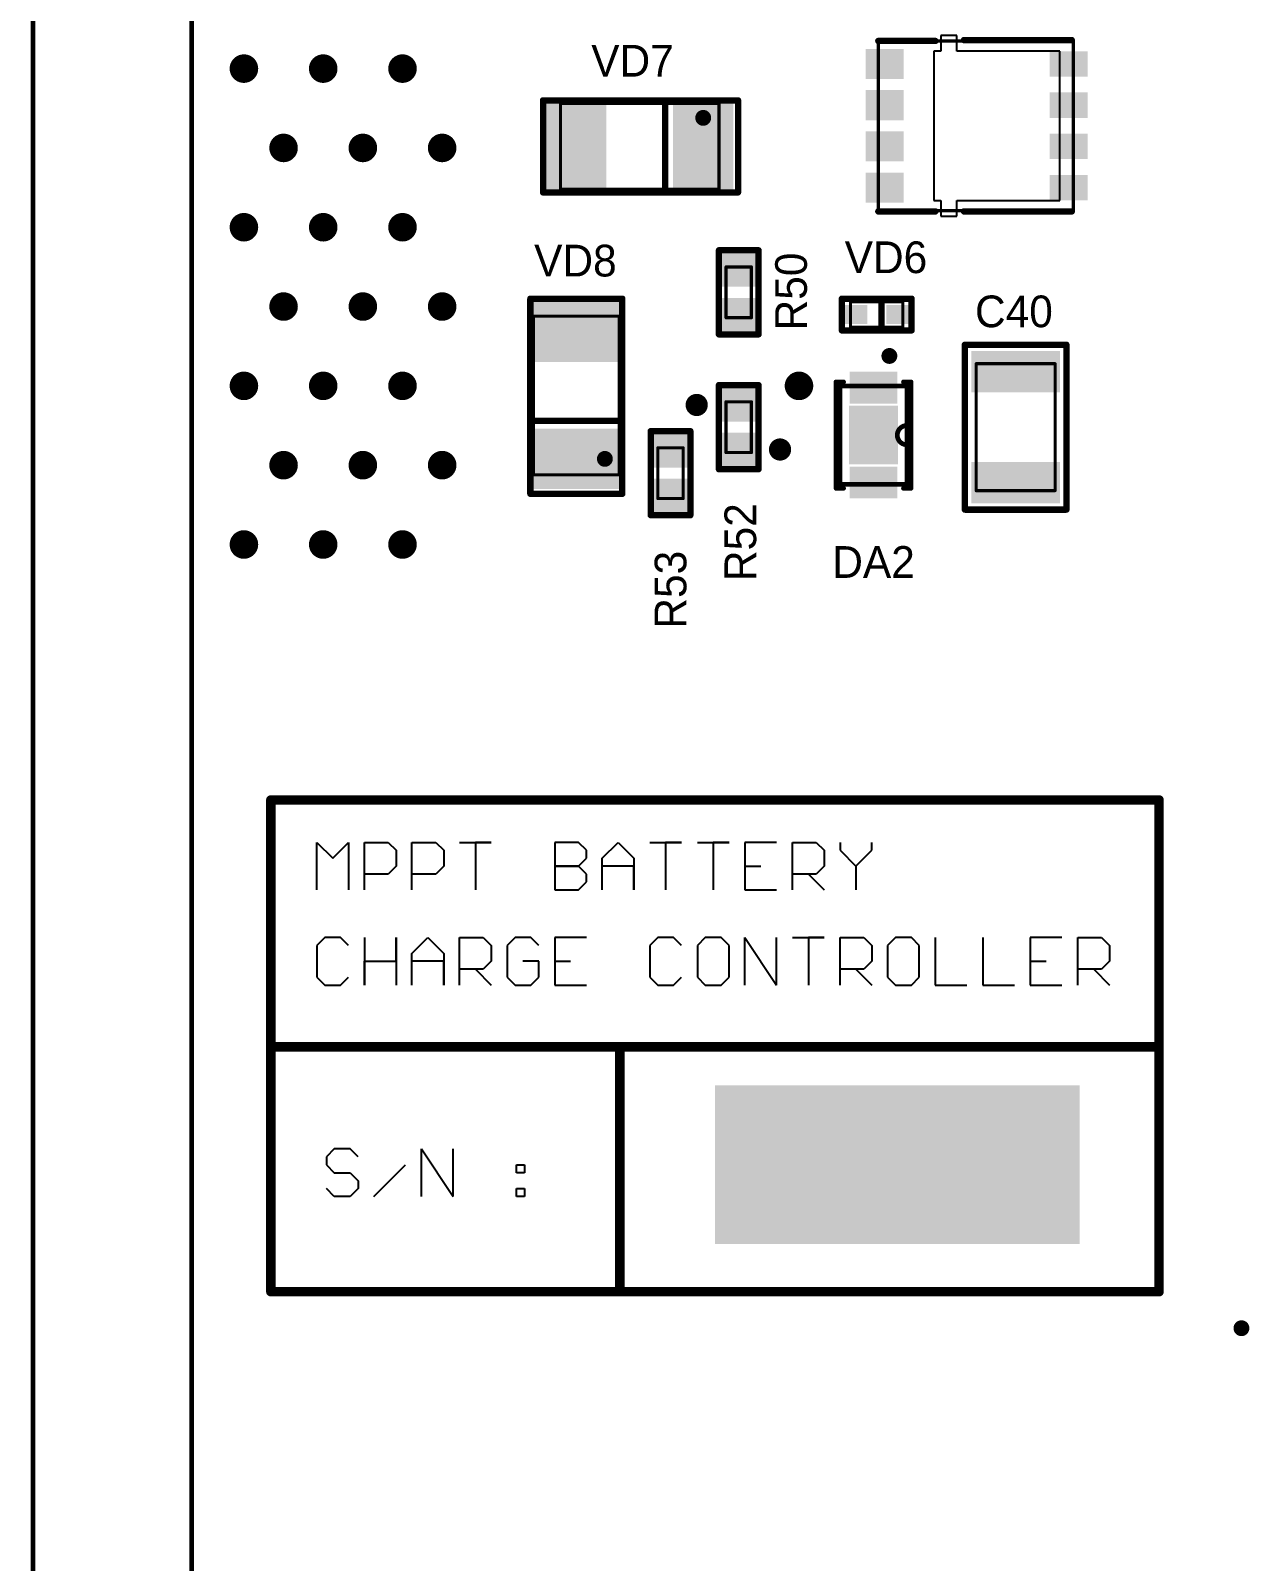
# Model space of a CAD drawing. Header units: millimetres. Extents: x 401 to 511, y 209 to 411.
# Drawn here: x 400.78 to 439.2, y 327.95 to 376.2 of the extents above; entities that cross this region are included whole.
import ezdxf

# ---------------------------------------------------------------- set-up
doc = ezdxf.new("R2010")
doc.units = ezdxf.units.MM
for name, color, linetype in [('BottomSolder', 6, 'Continuous'), ('KeepOutLayer', 6, 'Continuous'), ('Mechanical1', 6, 'Continuous'), ('MultiLayer', 9, 'Continuous'), ('TopOverlay', 2, 'Continuous'), ('TopSolder', 216, 'Continuous')]:
    doc.layers.add(name, color=color, linetype=linetype)

msp = doc.modelspace()

# ---------------------------------------------------------------- linework, layer by layer
at = {"layer": 'BottomSolder'}
for points, const_width in [([(407.275, 375, 1), (407.725, 375, 1)], 0.45), ([(409.775, 375, 1), (410.225, 375, 1)], 0.45), ([(412.275, 375, 1), (412.725, 375, 1)], 0.45), ([(408.525, 372.5, 1), (408.975, 372.5, 1)], 0.45), ([(411.025, 372.5, 1), (411.475, 372.5, 1)], 0.45), ([(413.525, 372.5, 1), (413.975, 372.5, 1)], 0.45), ([(407.275, 370, 1), (407.725, 370, 1)], 0.45), ([(409.775, 370, 1), (410.225, 370, 1)], 0.45), ([(412.275, 370, 1), (412.725, 370, 1)], 0.45), ([(408.525, 367.5, 1), (408.975, 367.5, 1)], 0.45), ([(411.025, 367.5, 1), (411.475, 367.5, 1)], 0.45), ([(413.525, 367.5, 1), (413.975, 367.5, 1)], 0.45), ([(407.275, 365, 1), (407.725, 365, 1)], 0.45), ([(409.775, 365, 1), (410.225, 365, 1)], 0.45), ([(412.275, 365, 1), (412.725, 365, 1)], 0.45), ([(424.775, 365, 1), (425.225, 365, 1)], 0.45), ([(421.6, 364.398, 1), (421.95, 364.398, 1)], 0.35), ([(424.228, 362.994, 1), (424.578, 362.994, 1)], 0.35), ([(408.525, 362.5, 1), (408.975, 362.5, 1)], 0.45), ([(411.025, 362.5, 1), (411.475, 362.5, 1)], 0.45), ([(413.525, 362.5, 1), (413.975, 362.5, 1)], 0.45), ([(407.275, 360, 1), (407.725, 360, 1)], 0.45), ([(409.775, 360, 1), (410.225, 360, 1)], 0.45), ([(412.275, 360, 1), (412.725, 360, 1)], 0.45)]:
    msp.add_lwpolyline(points, format="xyb", close=True, dxfattribs=dict(at, const_width=const_width))
at = {"layer": 'KeepOutLayer', "const_width": 0.15}
for points in [[(400.85, 210.448), (400.85, 410.448)], [(405.85, 210.448), (405.85, 410.448)]]:
    msp.add_lwpolyline(points, dxfattribs=at)
at = {"layer": 'Mechanical1'}
for points, const_width in [([(427.5, 370.522), (427.5, 375.872)], 0.1), ([(427.5, 375.872), (433.65, 375.872)], 0.1), ([(433.65, 370.522), (433.65, 375.872)], 0.1), ([(417.48, 371.198), (417.48, 373.898)], 0.1), ([(417.48, 373.898), (422.48, 373.898)], 0.1), ([(422.48, 371.198), (422.48, 373.898)], 0.1), ([(417.48, 371.198), (422.48, 371.198)], 0.1), ([(427.5, 370.522), (433.65, 370.522)], 0.1), ([(422.7, 368.748), (423.5, 368.748)], 0.1), ([(422.7, 367.148), (422.7, 368.748)], 0.1), ([(423.5, 367.148), (423.5, 368.748)], 0.1), ([(426.625, 367.647), (428.2, 367.648)], 0.1), ([(426.625, 367.647), (426.625, 366.848)], 0.1), ([(427.6, 366.848), (427.6, 367.648)], 0.1), ([(428.2, 367.648), (428.275, 367.647)], 0.1), ([(428.275, 366.848), (428.275, 367.647)], 0.1), ([(416.63, 367.198), (419.33, 367.198)], 0.1), ([(416.63, 362.198), (416.63, 367.198)], 0.1), ([(419.33, 362.198), (419.33, 367.198)], 0.1), ([(422.7, 367.148), (423.5, 367.148)], 0.1), ([(426.625, 366.848), (428.275, 366.848)], 0.1), ([(430.586, 365.698), (433.075, 365.698)], 0.1), ([(430.586, 361.698), (430.586, 365.698)], 0.1), ([(433.075, 361.698), (433.075, 365.698)], 0.1), ([(426.296, 364.997), (428.404, 364.997)], 0.15), ([(426.296, 361.898), (426.296, 364.997)], 0.15), ([(428.404, 361.898), (428.404, 364.997)], 0.15), ([(422.7, 364.498), (423.5, 364.498)], 0.1), ([(422.7, 362.898), (422.7, 364.498)], 0.1), ([(423.5, 362.898), (423.5, 364.498)], 0.1), ([(420.55, 363.048), (421.35, 363.048)], 0.1), ([(420.55, 361.448), (420.55, 363.048)], 0.1), ([(421.35, 361.448), (421.35, 363.048)], 0.1), ([(422.7, 362.898), (423.5, 362.898)], 0.1), ([(416.63, 362.198), (419.33, 362.198)], 0.1), ([(426.296, 361.898), (428.404, 361.898)], 0.15), ([(420.55, 361.448), (421.35, 361.448)], 0.1), ([(430.586, 361.698), (433.075, 361.698)], 0.1)]:
    msp.add_lwpolyline(points, dxfattribs=dict(at, const_width=const_width))
for points, const_width in [([(427.475, 375.872, 1), (427.525, 375.872, 1)], 0.05), ([(427.475, 375.872, 1), (427.525, 375.872, 1)], 0.05), ([(433.625, 375.872, 1), (433.675, 375.872, 1)], 0.05), ([(433.625, 375.872, 1), (433.675, 375.872, 1)], 0.05), ([(417.455, 373.898, 1), (417.505, 373.898, 1)], 0.05), ([(417.455, 373.898, 1), (417.505, 373.898, 1)], 0.05), ([(422.455, 373.898, 1), (422.505, 373.898, 1)], 0.05), ([(422.455, 373.898, 1), (422.505, 373.898, 1)], 0.05), ([(421.855, 373.448, 1), (422.105, 373.448, 1)], 0.25), ([(417.455, 371.198, 1), (417.505, 371.198, 1)], 0.05), ([(417.455, 371.198, 1), (417.505, 371.198, 1)], 0.05), ([(422.455, 371.198, 1), (422.505, 371.198, 1)], 0.05), ([(422.455, 371.198, 1), (422.505, 371.198, 1)], 0.05), ([(427.475, 370.522, 1), (427.525, 370.522, 1)], 0.05), ([(427.475, 370.522, 1), (427.525, 370.522, 1)], 0.05), ([(433.625, 370.522, 1), (433.675, 370.522, 1)], 0.05), ([(433.625, 370.522, 1), (433.675, 370.522, 1)], 0.05), ([(422.675, 368.748, 1), (422.725, 368.748, 1)], 0.05), ([(422.675, 368.748, 1), (422.725, 368.748, 1)], 0.05), ([(423.475, 368.748, 1), (423.525, 368.748, 1)], 0.05), ([(423.475, 368.748, 1), (423.525, 368.748, 1)], 0.05), ([(426.6, 367.647, 1), (426.65, 367.647, 1)], 0.05), ([(426.6, 367.647, 1), (426.65, 367.647, 1)], 0.05), ([(427.575, 367.648, 1), (427.625, 367.648, 1)], 0.05), ([(428.175, 367.648, 1), (428.225, 367.648, 1)], 0.05), ([(428.175, 367.648, 1), (428.225, 367.648, 1)], 0.05), ([(428.25, 367.647, 1), (428.3, 367.647, 1)], 0.05), ([(428.25, 367.647, 1), (428.3, 367.647, 1)], 0.05), ([(416.605, 367.198, 1), (416.655, 367.198, 1)], 0.05), ([(416.605, 367.198, 1), (416.655, 367.198, 1)], 0.05), ([(419.305, 367.198, 1), (419.355, 367.198, 1)], 0.05), ([(419.305, 367.198, 1), (419.355, 367.198, 1)], 0.05), ([(422.675, 367.148, 1), (422.725, 367.148, 1)], 0.05), ([(422.675, 367.148, 1), (422.725, 367.148, 1)], 0.05), ([(423.475, 367.148, 1), (423.525, 367.148, 1)], 0.05), ([(423.475, 367.148, 1), (423.525, 367.148, 1)], 0.05), ([(426.6, 366.848, 1), (426.65, 366.848, 1)], 0.05), ([(426.6, 366.848, 1), (426.65, 366.848, 1)], 0.05), ([(427.575, 366.848, 1), (427.625, 366.848, 1)], 0.05), ([(428.25, 366.848, 1), (428.3, 366.848, 1)], 0.05), ([(428.25, 366.848, 1), (428.3, 366.848, 1)], 0.05), ([(430.561, 365.698, 1), (430.611, 365.698, 1)], 0.05), ([(430.561, 365.698, 1), (430.611, 365.698, 1)], 0.05), ([(433.05, 365.698, 1), (433.1, 365.698, 1)], 0.05), ([(433.05, 365.698, 1), (433.1, 365.698, 1)], 0.05), ([(426.258, 364.997, 1), (426.333, 364.997, 1)], 0.075), ([(426.258, 364.997, 1), (426.333, 364.997, 1)], 0.075), ([(428.367, 364.997, 1), (428.442, 364.997, 1)], 0.075), ([(428.367, 364.997, 1), (428.442, 364.997, 1)], 0.075), ([(422.675, 364.498, 1), (422.725, 364.498, 1)], 0.05), ([(422.675, 364.498, 1), (422.725, 364.498, 1)], 0.05), ([(423.475, 364.498, 1), (423.525, 364.498, 1)], 0.05), ([(423.475, 364.498, 1), (423.525, 364.498, 1)], 0.05), ([(428.367, 363.752, 1), (428.442, 363.752, 1)], 0.075), ([(418.755, 362.698, 1), (419.005, 362.698, 1)], 0.25), ([(420.525, 363.048, 1), (420.575, 363.048, 1)], 0.05), ([(420.525, 363.048, 1), (420.575, 363.048, 1)], 0.05), ([(421.325, 363.048, 1), (421.375, 363.048, 1)], 0.05), ([(421.325, 363.048, 1), (421.375, 363.048, 1)], 0.05), ([(422.675, 362.898, 1), (422.725, 362.898, 1)], 0.05), ([(422.675, 362.898, 1), (422.725, 362.898, 1)], 0.05), ([(423.475, 362.898, 1), (423.525, 362.898, 1)], 0.05), ([(423.475, 362.898, 1), (423.525, 362.898, 1)], 0.05), ([(428.367, 363.143, 1), (428.442, 363.143, 1)], 0.075), ([(416.605, 362.198, 1), (416.655, 362.198, 1)], 0.05), ([(416.605, 362.198, 1), (416.655, 362.198, 1)], 0.05), ([(419.305, 362.198, 1), (419.355, 362.198, 1)], 0.05), ([(419.305, 362.198, 1), (419.355, 362.198, 1)], 0.05), ([(426.258, 361.898, 1), (426.333, 361.898, 1)], 0.075), ([(426.258, 361.898, 1), (426.333, 361.898, 1)], 0.075), ([(428.367, 361.898, 1), (428.442, 361.898, 1)], 0.075), ([(428.367, 361.898, 1), (428.442, 361.898, 1)], 0.075), ([(420.525, 361.448, 1), (420.575, 361.448, 1)], 0.05), ([(420.525, 361.448, 1), (420.575, 361.448, 1)], 0.05), ([(421.325, 361.448, 1), (421.375, 361.448, 1)], 0.05), ([(421.325, 361.448, 1), (421.375, 361.448, 1)], 0.05), ([(430.561, 361.698, 1), (430.611, 361.698, 1)], 0.05), ([(430.561, 361.698, 1), (430.611, 361.698, 1)], 0.05), ([(433.05, 361.698, 1), (433.1, 361.698, 1)], 0.05), ([(433.05, 361.698, 1), (433.1, 361.698, 1)], 0.05), ([(438.825, 335.298, 1), (439.075, 335.298, 1)], 0.25)]:
    msp.add_lwpolyline(points, format="xyb", close=True, dxfattribs=dict(at, const_width=const_width))
at = {"layer": 'Mechanical1', "const_width": 0.15}
msp.add_lwpolyline([(428.404, 363.143, -1), (428.404, 363.752)], format="xyb", dxfattribs=at)
at = {"layer": 'MultiLayer', "const_width": 0.35}
for points in [[(407.325, 375, 1), (407.675, 375, 1)], [(409.825, 375, 1), (410.175, 375, 1)], [(412.325, 375, 1), (412.675, 375, 1)], [(408.575, 372.5, 1), (408.925, 372.5, 1)], [(411.075, 372.5, 1), (411.425, 372.5, 1)], [(413.575, 372.5, 1), (413.925, 372.5, 1)], [(407.325, 370, 1), (407.675, 370, 1)], [(409.825, 370, 1), (410.175, 370, 1)], [(412.325, 370, 1), (412.675, 370, 1)], [(408.575, 367.5, 1), (408.925, 367.5, 1)], [(411.075, 367.5, 1), (411.425, 367.5, 1)], [(413.575, 367.5, 1), (413.925, 367.5, 1)], [(407.325, 365, 1), (407.675, 365, 1)], [(409.825, 365, 1), (410.175, 365, 1)], [(412.325, 365, 1), (412.675, 365, 1)], [(424.825, 365, 1), (425.175, 365, 1)], [(421.6, 364.398, 1), (421.95, 364.398, 1)], [(424.228, 362.994, 1), (424.578, 362.994, 1)], [(408.575, 362.5, 1), (408.925, 362.5, 1)], [(411.075, 362.5, 1), (411.425, 362.5, 1)], [(413.575, 362.5, 1), (413.925, 362.5, 1)], [(407.325, 360, 1), (407.675, 360, 1)], [(409.825, 360, 1), (410.175, 360, 1)], [(412.325, 360, 1), (412.675, 360, 1)]]:
    msp.add_lwpolyline(points, format="xyb", close=True, dxfattribs=at)
at = {"layer": 'TopOverlay'}
for p, q in [((409.8, 349.112), (409.8, 350.611)), ((409.8, 350.611), (410.3, 350.111)), ((410.3, 350.111), (410.8, 350.611)), ((410.8, 350.611), (410.8, 349.112)), ((411.3, 349.112), (411.3, 350.611)), ((411.3, 350.611), (412.049, 350.611)), ((412.049, 350.611), (412.299, 350.361)), ((412.299, 350.361), (412.299, 349.862)), ((412.799, 349.112), (412.799, 350.611)), ((412.799, 350.611), (413.549, 350.611)), ((413.549, 350.611), (413.799, 350.361)), ((413.799, 350.361), (413.799, 349.862)), ((414.299, 350.611), (415.298, 350.611)), ((415.298, 350.611), (414.798, 350.611)), ((414.798, 350.611), (414.798, 349.112)), ((417.298, 350.611), (417.298, 349.112)), ((418.047, 350.611), (417.298, 350.611)), ((418.297, 350.361), (418.047, 350.611)), ((418.297, 350.111), (418.297, 350.361)), ((418.797, 350.111), (419.297, 350.611)), ((419.297, 350.611), (419.797, 350.111)), ((420.297, 350.611), (421.296, 350.611)), ((421.296, 350.611), (420.796, 350.611)), ((420.796, 350.611), (420.796, 349.112)), ((421.796, 350.611), (422.796, 350.611)), ((422.796, 350.611), (422.296, 350.611)), ((422.296, 350.611), (422.296, 349.112)), ((424.295, 350.611), (423.296, 350.611)), ((423.296, 350.611), (423.296, 349.112)), ((424.795, 349.112), (424.795, 350.611)), ((424.795, 350.611), (425.545, 350.611)), ((425.545, 350.611), (425.795, 350.361)), ((425.795, 350.361), (425.795, 349.862)), ((426.295, 350.611), (426.295, 350.361)), ((426.295, 350.361), (426.795, 349.862)), ((426.795, 349.862), (427.294, 350.361)), ((427.294, 350.361), (427.294, 350.611)), ((412.299, 349.862), (412.049, 349.612)), ((413.799, 349.862), (413.549, 349.612)), ((418.047, 349.862), (417.298, 349.862)), ((417.298, 349.862), (418.047, 349.862)), ((418.047, 349.862), (418.297, 350.111)), ((418.297, 349.612), (418.047, 349.862)), ((418.797, 349.112), (418.797, 350.111)), ((419.797, 349.862), (418.797, 349.862)), ((419.797, 350.111), (419.797, 349.112)), ((419.797, 349.112), (419.797, 349.862)), ((423.296, 349.862), (423.795, 349.862)), ((425.795, 349.862), (425.545, 349.612)), ((426.795, 349.862), (426.795, 349.112)), ((412.049, 349.612), (411.3, 349.612)), ((413.549, 349.612), (412.799, 349.612)), ((418.047, 349.112), (418.297, 349.362)), ((418.297, 349.362), (418.297, 349.612)), ((425.545, 349.612), (424.795, 349.612)), ((425.295, 349.612), (425.795, 349.112)), ((417.298, 349.112), (418.047, 349.112)), ((423.296, 349.112), (424.295, 349.112)), ((410.05, 347.611), (409.8, 347.361)), ((410.55, 347.611), (410.05, 347.611)), ((410.8, 347.361), (410.55, 347.611)), ((411.3, 347.611), (411.3, 346.112)), ((412.299, 346.862), (412.299, 347.611)), ((412.299, 347.611), (412.299, 346.112)), ((412.799, 347.111), (413.299, 347.611)), ((413.299, 347.611), (413.799, 347.111)), ((414.299, 346.112), (414.299, 347.611)), ((414.299, 347.611), (415.048, 347.611)), ((415.048, 347.611), (415.298, 347.361)), ((416.048, 347.611), (415.798, 347.361)), ((416.548, 347.611), (416.048, 347.611)), ((416.798, 347.361), (416.548, 347.611)), ((418.297, 347.611), (417.298, 347.611)), ((417.298, 347.611), (417.298, 346.112)), ((420.547, 347.611), (420.297, 347.361)), ((421.046, 347.611), (420.547, 347.611)), ((421.296, 347.361), (421.046, 347.611)), ((422.046, 347.611), (421.796, 347.361)), ((422.546, 347.611), (422.046, 347.611)), ((422.796, 347.361), (422.546, 347.611)), ((423.296, 346.112), (423.296, 347.611)), ((423.296, 347.611), (424.295, 346.112)), ((424.295, 346.112), (424.295, 347.611)), ((424.795, 347.611), (425.795, 347.611)), ((425.795, 347.611), (425.295, 347.611)), ((425.295, 347.611), (425.295, 346.112)), ((426.295, 346.112), (426.295, 347.611)), ((426.295, 347.611), (427.044, 347.611)), ((427.044, 347.611), (427.294, 347.361)), ((428.044, 347.611), (427.794, 347.361)), ((428.544, 347.611), (428.044, 347.611)), ((428.794, 347.361), (428.544, 347.611)), ((429.294, 347.611), (429.294, 346.112)), ((430.793, 347.611), (430.793, 346.112)), ((433.292, 347.611), (432.293, 347.611)), ((432.293, 347.611), (432.293, 346.112)), ((433.792, 346.112), (433.792, 347.611)), ((433.792, 347.611), (434.542, 347.611)), ((434.542, 347.611), (434.792, 347.361)), ((409.8, 347.361), (409.8, 346.362)), ((412.799, 346.112), (412.799, 347.111)), ((413.799, 347.111), (413.799, 346.112)), ((415.298, 347.361), (415.298, 346.862)), ((415.798, 347.361), (415.798, 346.362)), ((420.297, 347.361), (420.297, 346.362)), ((421.796, 347.361), (421.796, 346.362)), ((422.796, 346.362), (422.796, 347.361)), ((427.294, 347.361), (427.294, 346.862)), ((427.794, 347.361), (427.794, 346.362)), ((428.794, 346.362), (428.794, 347.361)), ((434.792, 347.361), (434.792, 346.862)), ((411.3, 346.112), (411.3, 346.862)), ((411.3, 346.862), (412.299, 346.862)), ((413.799, 346.862), (412.799, 346.862)), ((413.799, 346.112), (413.799, 346.862)), ((415.048, 346.612), (414.299, 346.612)), ((414.798, 346.612), (415.298, 346.112)), ((415.298, 346.862), (415.048, 346.612)), ((416.798, 346.862), (416.298, 346.862)), ((416.798, 346.362), (416.798, 346.862)), ((417.298, 346.862), (417.797, 346.862)), ((427.044, 346.612), (426.295, 346.612)), ((426.795, 346.612), (427.294, 346.112)), ((427.294, 346.862), (427.044, 346.612)), ((432.293, 346.862), (432.793, 346.862)), ((434.542, 346.612), (433.792, 346.612)), ((434.292, 346.612), (434.792, 346.112)), ((434.792, 346.862), (434.542, 346.612)), ((409.8, 346.362), (410.05, 346.112)), ((410.05, 346.112), (410.55, 346.112)), ((410.55, 346.112), (410.8, 346.362)), ((415.798, 346.362), (416.048, 346.112)), ((416.048, 346.112), (416.548, 346.112)), ((416.548, 346.112), (416.798, 346.362)), ((417.298, 346.112), (418.297, 346.112)), ((420.297, 346.362), (420.547, 346.112)), ((420.547, 346.112), (421.046, 346.112)), ((421.046, 346.112), (421.296, 346.362)), ((421.796, 346.362), (422.046, 346.112)), ((422.046, 346.112), (422.546, 346.112)), ((422.546, 346.112), (422.796, 346.362)), ((427.794, 346.362), (428.044, 346.112)), ((428.044, 346.112), (428.544, 346.112)), ((428.544, 346.112), (428.794, 346.362)), ((429.294, 346.112), (430.293, 346.112)), ((430.793, 346.112), (431.793, 346.112)), ((432.293, 346.112), (433.292, 346.112)), ((410.35, 340.947), (410.1, 340.697)), ((410.1, 340.697), (410.1, 340.447)), ((410.85, 340.947), (410.35, 340.947)), ((411.1, 340.697), (410.85, 340.947)), ((413.099, 339.448), (413.099, 340.947)), ((413.099, 340.947), (414.099, 339.448)), ((414.099, 339.448), (414.099, 340.947)), ((410.1, 340.447), (410.35, 340.197)), ((410.35, 340.197), (410.85, 340.197)), ((410.85, 340.197), (411.1, 339.947)), ((411.6, 339.448), (412.599, 340.447)), ((416.098, 340.447), (416.348, 340.447)), ((416.098, 340.197), (416.098, 340.447)), ((416.348, 340.197), (416.098, 340.197)), ((416.348, 340.447), (416.348, 340.197)), ((410.35, 339.448), (410.1, 339.698)), ((411.1, 339.698), (410.85, 339.448)), ((411.1, 339.947), (411.1, 339.698)), ((416.098, 339.698), (416.348, 339.698)), ((416.098, 339.448), (416.098, 339.698)), ((416.348, 339.698), (416.348, 339.448)), ((410.85, 339.448), (410.35, 339.448)), ((416.348, 339.448), (416.098, 339.448))]:
    msp.add_line(p, q, dxfattribs=at)
for points, const_width in [([(427.5, 375.873), (429.3, 375.873)], 0.2), ([(430.2, 375.898), (433.6, 375.898)], 0.2), ([(416.93, 371.098), (416.93, 373.998)], 0.2), ([(416.93, 373.998), (423.08, 373.998)], 0.2), ([(420.78, 371.098), (420.78, 373.998)], 0.2), ([(423.08, 371.098), (423.08, 373.998)], 0.2), ([(416.93, 371.098), (423.08, 371.098)], 0.2), ([(427.5, 370.498), (429.3, 370.498)], 0.2), ([(430.2, 370.498), (433.6, 370.498)], 0.2), ([(422.475, 369.273), (423.725, 369.273)], 0.2), ([(422.475, 366.623), (422.475, 369.273)], 0.2), ([(423.725, 366.623), (423.725, 369.273)], 0.2), ([(416.53, 367.748), (419.43, 367.748)], 0.2), ([(416.53, 361.598), (416.53, 367.748)], 0.2), ([(419.43, 361.598), (419.43, 367.748)], 0.2), ([(426.35, 366.748), (426.35, 367.748)], 0.2), ([(426.35, 367.748), (428.55, 367.748)], 0.2), ([(427.6, 366.848), (427.6, 367.748)], 0.2), ([(428.55, 366.748), (428.55, 367.748)], 0.2), ([(422.475, 366.623), (423.725, 366.623)], 0.2), ([(426.35, 366.748), (428.55, 366.748)], 0.2), ([(430.23, 361.098), (430.23, 366.298)], 0.2), ([(430.23, 366.298), (433.43, 366.298)], 0.2), ([(433.43, 361.098), (433.43, 366.298)], 0.2), ([(422.475, 365.023), (423.725, 365.023)], 0.2), ([(422.475, 362.373), (422.475, 365.023)], 0.2), ([(423.725, 362.373), (423.725, 365.023)], 0.2), ([(426.169, 365.124), (426.405, 365.124)], 0.15), ([(426.169, 361.771), (426.169, 365.124)], 0.15), ([(428.295, 365.124), (428.531, 365.124)], 0.15), ([(428.531, 361.771), (428.531, 365.124)], 0.15), ([(416.53, 363.898), (419.43, 363.898)], 0.2), ([(420.325, 363.573), (421.575, 363.573)], 0.2), ([(420.325, 360.923), (420.325, 363.573)], 0.2), ([(421.575, 360.923), (421.575, 363.573)], 0.2), ([(422.475, 362.373), (423.725, 362.373)], 0.2), ([(416.53, 361.598), (419.43, 361.598)], 0.2), ([(426.169, 361.771), (426.405, 361.771)], 0.15), ([(428.295, 361.771), (428.531, 361.771)], 0.15), ([(420.325, 360.923), (421.575, 360.923)], 0.2), ([(430.23, 361.098), (433.43, 361.098)], 0.2), ([(408.35, 344.169), (408.35, 351.948)], 0.3), ([(408.35, 351.948), (436.35, 351.948)], 0.3), ([(436.35, 344.169), (436.35, 351.948)], 0.3), ([(408.35, 336.448), (408.35, 344.169)], 0.3), ([(408.35, 344.169), (436.35, 344.169)], 0.3), ([(419.35, 336.448), (419.35, 344.169)], 0.3), ([(436.35, 336.448), (436.35, 344.169)], 0.3), ([(408.35, 336.448), (436.35, 336.448)], 0.3)]:
    msp.add_lwpolyline(points, dxfattribs=dict(at, const_width=const_width))
for points, const_width in [([(427.45, 375.873, 1), (427.55, 375.873, 1)], 0.1), ([(429.25, 375.873, 1), (429.35, 375.873, 1)], 0.1), ([(430.15, 375.898, 1), (430.25, 375.898, 1)], 0.1), ([(433.55, 375.898, 1), (433.65, 375.898, 1)], 0.1), ([(416.88, 373.998, 1), (416.98, 373.998, 1)], 0.1), ([(416.88, 373.998, 1), (416.98, 373.998, 1)], 0.1), ([(420.73, 373.998, 1), (420.83, 373.998, 1)], 0.1), ([(423.03, 373.998, 1), (423.13, 373.998, 1)], 0.1), ([(423.03, 373.998, 1), (423.13, 373.998, 1)], 0.1), ([(416.88, 371.098, 1), (416.98, 371.098, 1)], 0.1), ([(416.88, 371.098, 1), (416.98, 371.098, 1)], 0.1), ([(420.73, 371.098, 1), (420.83, 371.098, 1)], 0.1), ([(423.03, 371.098, 1), (423.13, 371.098, 1)], 0.1), ([(423.03, 371.098, 1), (423.13, 371.098, 1)], 0.1), ([(427.45, 370.498, 1), (427.55, 370.498, 1)], 0.1), ([(429.25, 370.498, 1), (429.35, 370.498, 1)], 0.1), ([(430.15, 370.498, 1), (430.25, 370.498, 1)], 0.1), ([(433.55, 370.498, 1), (433.65, 370.498, 1)], 0.1), ([(422.425, 369.273, 1), (422.525, 369.273, 1)], 0.1), ([(422.425, 369.273, 1), (422.525, 369.273, 1)], 0.1), ([(423.675, 369.273, 1), (423.775, 369.273, 1)], 0.1), ([(423.675, 369.273, 1), (423.775, 369.273, 1)], 0.1), ([(416.48, 367.748, 1), (416.58, 367.748, 1)], 0.1), ([(416.48, 367.748, 1), (416.58, 367.748, 1)], 0.1), ([(419.38, 367.748, 1), (419.48, 367.748, 1)], 0.1), ([(419.38, 367.748, 1), (419.48, 367.748, 1)], 0.1), ([(426.3, 367.748, 1), (426.4, 367.748, 1)], 0.1), ([(426.3, 367.748, 1), (426.4, 367.748, 1)], 0.1), ([(427.55, 367.748, 1), (427.65, 367.748, 1)], 0.1), ([(428.5, 367.748, 1), (428.6, 367.748, 1)], 0.1), ([(428.5, 367.748, 1), (428.6, 367.748, 1)], 0.1), ([(422.425, 366.623, 1), (422.525, 366.623, 1)], 0.1), ([(422.425, 366.623, 1), (422.525, 366.623, 1)], 0.1), ([(423.675, 366.623, 1), (423.775, 366.623, 1)], 0.1), ([(423.675, 366.623, 1), (423.775, 366.623, 1)], 0.1), ([(426.3, 366.748, 1), (426.4, 366.748, 1)], 0.1), ([(426.3, 366.748, 1), (426.4, 366.748, 1)], 0.1), ([(427.55, 366.848, 1), (427.65, 366.848, 1)], 0.1), ([(428.5, 366.748, 1), (428.6, 366.748, 1)], 0.1), ([(428.5, 366.748, 1), (428.6, 366.748, 1)], 0.1), ([(430.18, 366.298, 1), (430.28, 366.298, 1)], 0.1), ([(430.18, 366.298, 1), (430.28, 366.298, 1)], 0.1), ([(433.38, 366.298, 1), (433.48, 366.298, 1)], 0.1), ([(433.38, 366.298, 1), (433.48, 366.298, 1)], 0.1), ([(427.975, 365.943, 1), (427.725, 365.943, 1)], 0.25), ([(427.663, 365.943, 1), (427.787, 365.943, 1)], 0.125), ([(427.913, 365.943, 1), (428.038, 365.943, 1)], 0.125), ([(422.425, 365.023, 1), (422.525, 365.023, 1)], 0.1), ([(422.425, 365.023, 1), (422.525, 365.023, 1)], 0.1), ([(423.675, 365.023, 1), (423.775, 365.023, 1)], 0.1), ([(423.675, 365.023, 1), (423.775, 365.023, 1)], 0.1), ([(426.131, 365.124, 1), (426.206, 365.124, 1)], 0.075), ([(426.131, 365.124, 1), (426.206, 365.124, 1)], 0.075), ([(426.367, 365.124, 1), (426.442, 365.124, 1)], 0.075), ([(428.258, 365.124, 1), (428.333, 365.124, 1)], 0.075), ([(428.494, 365.124, 1), (428.569, 365.124, 1)], 0.075), ([(428.494, 365.124, 1), (428.569, 365.124, 1)], 0.075), ([(416.48, 363.898, 1), (416.58, 363.898, 1)], 0.1), ([(419.38, 363.898, 1), (419.48, 363.898, 1)], 0.1), ([(420.275, 363.573, 1), (420.375, 363.573, 1)], 0.1), ([(420.275, 363.573, 1), (420.375, 363.573, 1)], 0.1), ([(421.525, 363.573, 1), (421.625, 363.573, 1)], 0.1), ([(421.525, 363.573, 1), (421.625, 363.573, 1)], 0.1), ([(422.425, 362.373, 1), (422.525, 362.373, 1)], 0.1), ([(422.425, 362.373, 1), (422.525, 362.373, 1)], 0.1), ([(423.675, 362.373, 1), (423.775, 362.373, 1)], 0.1), ([(423.675, 362.373, 1), (423.775, 362.373, 1)], 0.1), ([(416.48, 361.598, 1), (416.58, 361.598, 1)], 0.1), ([(416.48, 361.598, 1), (416.58, 361.598, 1)], 0.1), ([(419.38, 361.598, 1), (419.48, 361.598, 1)], 0.1), ([(419.38, 361.598, 1), (419.48, 361.598, 1)], 0.1), ([(426.131, 361.771, 1), (426.206, 361.771, 1)], 0.075), ([(426.131, 361.771, 1), (426.206, 361.771, 1)], 0.075), ([(426.367, 361.771, 1), (426.442, 361.771, 1)], 0.075), ([(428.258, 361.771, 1), (428.333, 361.771, 1)], 0.075), ([(428.494, 361.771, 1), (428.569, 361.771, 1)], 0.075), ([(428.494, 361.771, 1), (428.569, 361.771, 1)], 0.075), ([(420.275, 360.923, 1), (420.375, 360.923, 1)], 0.1), ([(420.275, 360.923, 1), (420.375, 360.923, 1)], 0.1), ([(421.525, 360.923, 1), (421.625, 360.923, 1)], 0.1), ([(421.525, 360.923, 1), (421.625, 360.923, 1)], 0.1), ([(430.18, 361.098, 1), (430.28, 361.098, 1)], 0.1), ([(430.18, 361.098, 1), (430.28, 361.098, 1)], 0.1), ([(433.38, 361.098, 1), (433.48, 361.098, 1)], 0.1), ([(433.38, 361.098, 1), (433.48, 361.098, 1)], 0.1), ([(408.275, 351.948, 1), (408.425, 351.948, 1)], 0.15), ([(408.275, 351.948, 1), (408.425, 351.948, 1)], 0.15), ([(436.275, 351.948, 1), (436.425, 351.948, 1)], 0.15), ([(436.275, 351.948, 1), (436.425, 351.948, 1)], 0.15), ([(408.275, 344.169, 1), (408.425, 344.169, 1)], 0.15), ([(408.275, 344.169, 1), (408.425, 344.169, 1)], 0.15), ([(408.275, 344.169, 1), (408.425, 344.169, 1)], 0.15), ([(419.275, 344.169, 1), (419.425, 344.169, 1)], 0.15), ([(436.275, 344.169, 1), (436.425, 344.169, 1)], 0.15), ([(436.275, 344.169, 1), (436.425, 344.169, 1)], 0.15), ([(436.275, 344.169, 1), (436.425, 344.169, 1)], 0.15), ([(408.275, 336.448, 1), (408.425, 336.448, 1)], 0.15), ([(408.275, 336.448, 1), (408.425, 336.448, 1)], 0.15), ([(419.275, 336.448, 1), (419.425, 336.448, 1)], 0.15), ([(436.275, 336.448, 1), (436.425, 336.448, 1)], 0.15), ([(436.275, 336.448, 1), (436.425, 336.448, 1)], 0.15), ([(439.075, 335.298, 1), (438.825, 335.298, 1)], 0.25), ([(438.763, 335.298, 1), (438.887, 335.298, 1)], 0.125), ([(439.013, 335.298, 1), (439.138, 335.298, 1)], 0.125)]:
    msp.add_lwpolyline(points, format="xyb", close=True, dxfattribs=dict(at, const_width=const_width))
msp.add_solid([(422.35, 337.948), (433.85, 337.948), (422.35, 342.948), (433.85, 342.948)], dxfattribs=at)
at = {"layer": 'TopSolder'}
for p, q in [((429.975, 376.048), (429.475, 376.048)), ((429.475, 376.048), (429.475, 375.548)), ((429.975, 375.548), (429.975, 376.048)), ((429.475, 375.548), (429.25, 375.548)), ((429.25, 375.548), (429.25, 370.848)), ((433.225, 375.548), (429.975, 375.548)), ((433.225, 370.848), (433.225, 375.548)), ((429.25, 370.848), (429.475, 370.848)), ((429.475, 370.848), (429.475, 370.348)), ((429.975, 370.348), (429.975, 370.848)), ((429.975, 370.848), (433.225, 370.848)), ((429.475, 370.348), (429.975, 370.348))]:
    msp.add_line(p, q, dxfattribs=at)
for points, const_width in [([(407.275, 375, 1), (407.725, 375, 1)], 0.45), ([(409.775, 375, 1), (410.225, 375, 1)], 0.45), ([(412.275, 375, 1), (412.725, 375, 1)], 0.45), ([(408.525, 372.5, 1), (408.975, 372.5, 1)], 0.45), ([(411.025, 372.5, 1), (411.475, 372.5, 1)], 0.45), ([(413.525, 372.5, 1), (413.975, 372.5, 1)], 0.45), ([(407.275, 370, 1), (407.725, 370, 1)], 0.45), ([(409.775, 370, 1), (410.225, 370, 1)], 0.45), ([(412.275, 370, 1), (412.725, 370, 1)], 0.45), ([(408.525, 367.5, 1), (408.975, 367.5, 1)], 0.45), ([(411.025, 367.5, 1), (411.475, 367.5, 1)], 0.45), ([(413.525, 367.5, 1), (413.975, 367.5, 1)], 0.45), ([(407.275, 365, 1), (407.725, 365, 1)], 0.45), ([(409.775, 365, 1), (410.225, 365, 1)], 0.45), ([(412.275, 365, 1), (412.725, 365, 1)], 0.45), ([(424.775, 365, 1), (425.225, 365, 1)], 0.45), ([(421.6, 364.398, 1), (421.95, 364.398, 1)], 0.35), ([(424.228, 362.994, 1), (424.578, 362.994, 1)], 0.35), ([(408.525, 362.5, 1), (408.975, 362.5, 1)], 0.45), ([(411.025, 362.5, 1), (411.475, 362.5, 1)], 0.45), ([(413.525, 362.5, 1), (413.975, 362.5, 1)], 0.45), ([(407.275, 360, 1), (407.725, 360, 1)], 0.45), ([(409.775, 360, 1), (410.225, 360, 1)], 0.45), ([(412.275, 360, 1), (412.725, 360, 1)], 0.45)]:
    msp.add_lwpolyline(points, format="xyb", close=True, dxfattribs=dict(at, const_width=const_width))
for points in [[(427.1, 375.623), (427.1, 374.673), (428.3, 375.623), (428.3, 374.673)], [(432.9, 375.548), (432.9, 374.748), (434.1, 375.548), (434.1, 374.748)], [(427.1, 374.323), (427.1, 373.373), (428.3, 374.323), (428.3, 373.373)], [(432.9, 374.248), (432.9, 373.448), (434.1, 374.248), (434.1, 373.448)], [(418.93, 371.198), (418.93, 373.898), (417.03, 371.198), (417.03, 373.898)], [(422.93, 371.198), (422.93, 373.898), (421.03, 371.198), (421.03, 373.898)], [(427.1, 373.023), (427.1, 372.073), (428.3, 373.023), (428.3, 372.073)], [(432.9, 372.948), (432.9, 372.148), (434.1, 372.948), (434.1, 372.148)], [(427.1, 371.723), (427.1, 370.773), (428.3, 371.723), (428.3, 370.773)], [(432.9, 371.648), (432.9, 370.848), (434.1, 371.648), (434.1, 370.848)], [(423.625, 369.173), (422.575, 369.173), (423.625, 368.123), (422.575, 368.123)], [(423.625, 367.773), (422.575, 367.773), (423.625, 366.723), (422.575, 366.723)], [(416.63, 365.748), (419.33, 365.748), (416.63, 367.648), (419.33, 367.648)], [(426.45, 366.948), (427.15, 366.948), (426.45, 367.548), (427.15, 367.548)], [(427.75, 366.948), (428.45, 366.948), (427.75, 367.548), (428.45, 367.548)], [(433.23, 366.098), (430.43, 366.098), (433.23, 364.798), (430.43, 364.798)], [(426.6, 365.443), (426.6, 364.443), (427.1, 365.443), (427.1, 364.443)], [(427.1, 365.443), (427.1, 364.443), (427.6, 365.443), (427.6, 364.443)], [(427.598, 365.445), (427.598, 364.441), (428.102, 365.445), (428.102, 364.441)], [(423.625, 364.923), (422.575, 364.923), (423.625, 363.873), (422.575, 363.873)], [(426.575, 364.373), (426.575, 362.523), (428.125, 364.373), (428.125, 362.523)], [(416.63, 361.748), (419.33, 361.748), (416.63, 363.648), (419.33, 363.648)], [(421.475, 363.473), (420.425, 363.473), (421.475, 362.423), (420.425, 362.423)], [(423.625, 363.523), (422.575, 363.523), (423.625, 362.473), (422.575, 362.473)], [(426.6, 362.452), (426.6, 361.452), (427.1, 362.452), (427.1, 361.452)], [(427.1, 362.452), (427.1, 361.452), (427.6, 362.452), (427.6, 361.452)], [(427.6, 362.452), (427.6, 361.452), (428.1, 362.452), (428.1, 361.452)], [(433.23, 362.598), (430.43, 362.598), (433.23, 361.298), (430.43, 361.298)], [(421.475, 362.073), (420.425, 362.073), (421.475, 361.023), (420.425, 361.023)]]:
    msp.add_solid(points, dxfattribs=at)

# ---------------------------------------------------------------- texts
at = {"layer": 'TopOverlay'}
for s, p in [('VD7', (418.45, 374.748)), ('VD8', (416.65, 368.448)), ('VD6', (426.441, 368.554)), ('C40', (430.55, 366.848)), ('DA2', (426.05, 358.948))]:
    msp.add_text(s, height=1, dxfattribs=at).set_placement(p)
for s, p in [('R50', (425.25, 366.748)), ('R52', (423.65, 358.848)), ('R53', (421.45, 357.348))]:
    msp.add_text(s, height=1, rotation=90, dxfattribs=at).set_placement(p)

doc.saveas('drawing.dxf')
